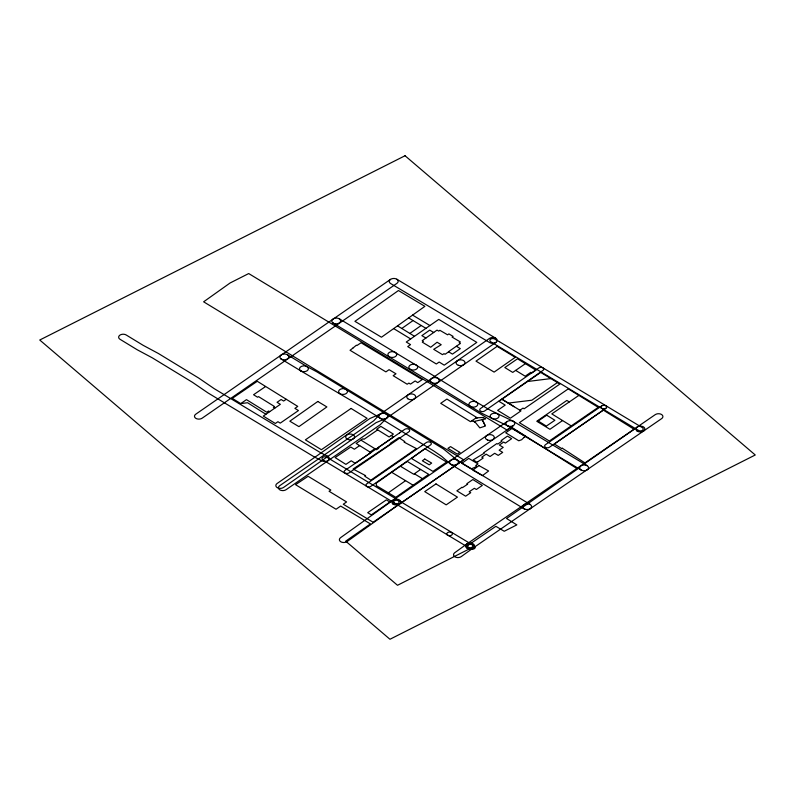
<?xml version="1.0" encoding="UTF-8"?>
<svg xmlns="http://www.w3.org/2000/svg" width="795" height="795" viewBox="0 0 795 795"><rect width="100%" height="100%" fill="white"/><g stroke="black" fill="none" stroke-linecap="round" stroke-linejoin="round"><path stroke-width="1.19" d="M379.404 414.801L373.64 420.873L279.681 485.725A4.462 2.912 -1.5 0 0 279.81 489.839A4.462 2.912 -1.5 0 0 286.121 489.67L380.278 424.689L387.085 417.653M476.722 417.494L470.521 421.678L440.718 403.323L446.899 399.07L476.722 417.494L476.314 417.842L482.734 417.504L485.198 418.538L485.556 418.915L474.506 421.34L479.812 427.869L485.377 426.041L482.287 419.76L484.89 424.967M466.725 544.068L454.72 552.734A4.462 2.912 -1.5 0 0 454.949 556.848A4.462 2.912 -1.5 0 0 461.259 556.599L473.383 547.854M448.638 351.817L445.081 354.292L443.998 353.636L442.497 354.669L433.702 349.323L441.205 344.712L437.081 342.238L430.711 347.236L422.294 342.158L423.407 341.363L422.224 340.658L437.021 330.114L438.721 331.098L439.834 330.293L447.605 334.814L448.867 333.91L453.1 336.384L452.107 337.1L460.315 341.92L459.182 342.734L460.414 343.45L448.479 351.728L452.454 354.113L460.305 348.608L456.39 346.292M397.53 325.851L424.888 306.343L398.444 290.533L354.918 321.329L381.461 337.219L397.53 325.851L414.493 336.285L438.77 319.391L476.801 342.387L444.236 365.173L439.158 362.033L436.336 363.991L407.716 346.59L410.538 344.632L406.275 342.029L414.493 336.285M637.153 427.074L466.923 543.929M643.652 430.979L530.384 508.621M400.372 466.208L407.219 461.398L428.704 474.337L395.821 497.302L376.363 485.656L376.224 483.171L400.372 466.208L413.748 474.247L420.585 469.438M388.298 492.84L405.569 480.667L413.072 485.189M401.783 328.474L413.052 320.564L425.951 328.345M409.872 333.423L421.201 325.483M286.15 399.309L283.626 401.048L281.102 399.507L277.058 402.31L280.367 404.327L263.274 416.083L275.338 423.477L277.912 421.698L280.257 423.129L298.453 410.548L294.905 408.372L297.747 406.404L257.282 381.292L232.289 398.365L240.756 403.612L246.47 399.637L266.762 412.237L268.571 410.995L269.674 411.691M315.327 456.936L277.077 483.519A4.462 2.912 -1.5 0 0 277.207 487.633A4.462 2.912 -1.5 0 0 283.527 487.454L376.005 422.682L385.654 418.647M457.314 360.761L489.472 338.432A4.462 2.912 -1.5 0 1 495.712 338.213A4.462 2.912 -1.5 0 1 496.04 342.277A4.462 2.912 -1.5 0 1 489.809 342.665L390.653 283.547A4.462 2.912 -1.5 0 1 390.484 279.413A4.462 2.912 -1.5 0 1 396.814 279.234A4.462 2.912 -1.5 0 1 396.904 283.368L202.168 418.17A4.462 2.912 -1.5 0 1 195.848 418.349A4.462 2.912 -1.5 0 1 195.719 414.235L390.524 279.383M578.81 395.443L551.8 413.897L571.237 425.901L598.267 407.338L568.246 388.884L519.393 422.692L549.345 441.016L571.237 425.901M315.337 456.936L369.894 418.498L380.835 413.807M495.911 342.377L386.45 418.21M391.289 435.521L393.376 434.08L380.845 426.378L376.681 429.25L389.162 436.972L391.289 435.521L393.634 436.962L377.903 447.794L378.668 448.271L376.552 449.722L360.96 440.132M514.176 406.722L501.913 399.199L520.973 410.886L510.4 418.19L497.64 410.359L505.193 405.122L498.922 401.306L540.729 372.418L559.859 384.074L524.134 408.799L522.991 408.103L519.91 410.23M557.384 382.584L531.825 400.223L508.234 403.095M393.108 500.105L340.608 537.649A4.462 2.912 -1.5 0 0 340.787 541.763A4.462 2.912 -1.5 0 0 347.097 541.554L397.202 505.66L513.471 425.534M562.542 420.555L549.921 429.3L536.774 421.261L566.855 400.432L569.29 401.932M377.685 429.866L363.981 439.307L363.017 438.711L356.15 443.441L370.947 452.603L355.146 463.266L351.241 460.792L345.904 464.379L335.092 457.562L350.774 447.029L354.361 449.235L359.658 445.597M370.082 452.017L374.892 448.698M515.667 370.391L525.416 363.663L535.85 370.132L531.825 372.925L530.822 372.318L525.187 376.214L515.667 370.391L512.735 372.408L504.825 367.548L517.505 358.803L525.416 363.663M601.785 405.838L545.43 444.713A2.832 1.848 -1.5 0 0 545.499 447.317A2.832 1.848 -1.5 0 0 549.504 447.207L605.85 408.342M457.324 360.751L380.04 414.245M265.441 386.618L253.565 394.737L257.56 397.232L258.494 396.596L274.533 406.553L273.371 407.338L274.772 408.203M530.344 508.641L473.174 547.994M507.19 421.489L393.217 500.025M637.282 426.995L655.199 414.672A4.462 2.912 -1.5 0 1 661.519 414.473A4.462 2.912 -1.5 0 1 661.669 418.597L643.533 431.059M240.756 403.612L247.553 402.727L265.908 414.265M527.632 381.491L550.846 378.589M482.237 417.524L482.972 417.564M476.294 417.782L477.586 417.892M473.363 421.32L475.062 421.926L471.852 420.764M512.765 421.032L490.177 410.18L476.434 402.091M507.896 425.991L482.048 413.43L431.476 382.455M512.954 421.111L587.117 465.651M507.707 425.911L581.165 470.074M306.741 366.465L316.599 371.702L386.33 414.076M301.136 371.086L360.841 406.235L433.931 451.083L441.573 456.3L450.348 463.952M495.573 338.133L396.775 279.214M339.127 318.686L437.995 378.37M333.284 323.177L431.556 382.504M499.419 341.701L494.56 338.988A2.832 1.848 -1.5 0 0 490.565 339.217A2.832 1.848 -1.5 0 0 490.823 341.82L638.465 430.403A2.832 1.848 -1.5 0 0 642.469 430.264A2.832 1.848 -1.5 0 0 642.35 427.65L499.429 341.701M530.096 504.418L457.443 460.305M524.213 508.889L450.526 464.101M471.932 544.555L326.616 457.125A2.832 1.848 -1.5 0 0 322.641 457.463A2.832 1.848 -1.5 0 0 323.068 460.047L468.175 547.367M306.989 366.604L287.482 354.789M300.878 370.947L281.142 358.992M412.545 315.078L429.956 325.562M408.6 317.891L413.052 320.564M425.921 338.074L421.887 335.639L429.737 330.124L433.712 332.519M414.384 473.79L422.483 478.679M391.687 472.3L405.569 480.667M476.444 402.101L438.075 378.43M393.684 328.603L410.697 338.938M386.36 414.096L443.481 448.956L457.612 460.454M472.021 544.605L474.337 546.046A2.832 1.848 -1.5 0 1 474.396 548.649A2.832 1.848 -1.5 0 1 470.392 548.749L468.076 547.308M476.125 465.304L476.036 466.794L471.236 468.891L461.816 463.306L468.712 458.397L478.043 463.942L476.125 465.304M523.935 437.498L521.649 439.734L518.777 440.788L505.7 432.778L512.258 428.237L525.555 436.375L523.935 437.498M352.861 348.121L350.048 350.277L385.893 371.881L389.063 369.675L395.98 373.799L393.177 375.697L407.179 384.233L408.868 383.071L410.498 384.104L415.169 380.944L417.733 382.643L422.175 379.583L361.089 342.774L356.875 345.557L356.329 345.249L352.861 348.121M478.928 465.572L472.806 470.173L482.495 475.599L488.617 470.988L478.928 465.572M562.333 448.251L561.817 448.638L554.324 444.017L603.335 410.111L634.152 429.28L585.319 463.167L562.333 448.251M477.994 461.666L477.149 462.302L473.164 459.917L484.384 453.051L483.777 452.683L496.875 443.54L497.779 444.087L502.033 441.096L501.138 440.569L507.429 436.127L511.642 438.661L505.382 443.093L503.642 442.07L499.379 445.061L503.205 447.386L499.151 450.209L502.688 452.375L498.227 455.396L494.669 453.289L490.068 456.509L486.182 454.154L481.78 457.155L483.211 458.009L477.994 461.666M511.115 426.975L506.962 430.016L248.706 273.559L230.123 282.96L203.629 301.812L463.704 459.818L373.094 522.236L343.271 504.229L346.58 501.943L329.08 491.26L330.809 490.058L308.112 476.284L295.541 484.672L336.056 509.247L340.658 506.067L370.46 523.925L345.686 541.166L397.51 585.289L469.666 548.759L466.109 546.642L495.871 526.31L504.229 531.269L516.839 524.889L506.544 518.499L577.637 469L511.115 426.975M424.878 448.638L411.442 458.427L432.927 471.385L446.611 462.084L424.878 448.638M416.411 448.609L370.887 480.17L364.796 476.205L365.611 475.629L353.099 469.03L390.792 443.849L390.206 443.421L398.832 437.677L404.814 441.593L404.089 442.109L416.411 448.609M424.769 459.053L422.354 460.792L429.24 464.827L431.655 463.088L424.769 459.053M317.801 401.475L289.837 421.181L298.92 426.627L326.874 406.931L317.801 401.475M497.123 346.362L475.996 361.139L494.122 372.11L515.249 357.333L497.123 346.362M421.847 445.637L366.704 483.867A2.832 1.848 -1.5 0 0 366.773 486.48A2.832 1.848 -1.5 0 0 370.778 486.371L430.522 444.962A2.832 1.848 -1.5 0 0 430.463 442.358A2.832 1.848 -1.5 0 0 426.458 442.457L421.857 445.637M490.684 401.445L480.518 408.511A2.832 1.848 -1.5 0 0 480.607 411.124A2.832 1.848 -1.5 0 0 484.602 411.005L542.935 370.43A2.832 1.848 -1.5 0 0 542.856 367.827L542.846 367.817A2.832 1.848 -1.5 0 0 538.851 367.936L490.694 401.435M389.888 502.023L371.315 514.892L367.707 512.686L386.37 499.866L389.888 502.023M461.895 487.355L456.877 490.823L465.641 496.199L470.729 492.681L469.199 491.747L474.386 488.289L476.334 489.501L482.297 485.437L472.866 479.534L466.844 483.688L467.659 484.185L462.422 487.683L461.895 487.355M459.818 452.395L457.294 454.134L447.913 448.36L450.556 446.611L459.818 452.395M351.062 408.441L305.379 439.844L321.389 449.712L367.071 418.309L351.062 408.441M399.597 432.878L344.98 470.382A2.832 1.848 -1.5 0 0 345.03 472.985A2.832 1.848 -1.5 0 0 349.035 472.886L408.868 431.824A2.832 1.848 -1.5 0 0 408.829 429.221A2.832 1.848 -1.5 0 0 404.834 429.31L399.597 432.868M435.988 483.897L424.739 491.618L446.184 504.855L457.423 497.133L435.988 483.897M546.702 415.199L538.175 421.022L546.344 426.09L554.88 420.267L546.702 415.199M405.043 155.74L39.75 340.012L389.957 639.26L755.25 454.988L405.043 155.74M327.649 456.28L320.206 452.474L214.223 388.666L198.81 378.122L158.374 353.477L143.16 345.328L126.176 334.973A4.462 2.912 -1.5 0 0 119.866 335.172A4.462 2.912 -1.5 0 0 120.025 339.286L137.187 349.75L152.252 357.81L192.529 382.355L208.022 392.949L314.194 456.867L322.035 460.901A4.462 2.912 -1.5 0 0 328.315 460.365A4.462 2.912 -1.5 0 0 327.649 456.28M394.111 503.255A2.832 1.848 -1.5 0 0 398.951 502.708A2.832 1.848 -1.5 0 0 395.9 500.254A2.832 1.848 -1.5 0 0 394.111 503.255M447.426 535.065A2.832 1.848 -1.5 0 0 452.256 534.469A2.832 1.848 -1.5 0 0 449.145 532.054A2.832 1.848 -1.5 0 0 447.426 535.065M332.708 322.8A4.462 2.912 -1.5 0 0 340.359 321.935A4.462 2.912 -1.5 0 0 335.54 318.07A4.462 2.912 -1.5 0 0 332.708 322.8M280.834 358.764A4.462 2.912 -1.5 0 0 288.476 357.879A4.462 2.912 -1.5 0 0 283.636 354.023A4.462 2.912 -1.5 0 0 280.834 358.764M602.441 408.719A2.832 1.848 -1.5 0 0 606.645 407.02A2.832 1.848 -1.5 0 0 602.362 405.529A2.832 1.848 -1.5 0 0 602.441 408.719M407.726 398.692A4.462 2.912 -1.5 0 0 415.378 397.818A4.462 2.912 -1.5 0 0 410.538 393.952A4.462 2.912 -1.5 0 0 407.726 398.692M432.599 383.011A4.462 2.912 -1.5 0 0 439.238 380.338A4.462 2.912 -1.5 0 0 432.49 377.973A4.462 2.912 -1.5 0 0 432.599 383.011M581.741 470.352A4.462 2.912 -1.5 0 0 588.598 467.927A4.462 2.912 -1.5 0 0 582.079 465.314A4.462 2.912 -1.5 0 0 581.741 470.352M524.968 509.227A4.462 2.912 -1.5 0 0 531.617 506.554A4.462 2.912 -1.5 0 0 524.879 504.189A4.462 2.912 -1.5 0 0 524.968 509.227M487.673 440.092A4.462 2.912 -1.5 0 0 494.311 437.399A4.462 2.912 -1.5 0 0 487.554 435.054A4.462 2.912 -1.5 0 0 487.673 440.092M508.084 426.06A4.462 2.912 -1.5 0 0 514.792 423.457A4.462 2.912 -1.5 0 0 508.114 421.022A4.462 2.912 -1.5 0 0 508.084 426.06M467.917 547.198A2.832 1.848 -1.5 0 0 472.727 546.523A2.832 1.848 -1.5 0 0 469.517 544.158A2.832 1.848 -1.5 0 0 467.917 547.198M491.419 418.21A4.462 2.912 -1.5 0 0 498.902 416.838A4.462 2.912 -1.5 0 0 493.486 413.311A4.462 2.912 -1.5 0 0 491.419 418.21M469.905 406.146A4.462 2.912 -1.5 0 0 477.537 405.241A4.462 2.912 -1.5 0 0 472.667 401.396A4.462 2.912 -1.5 0 0 469.905 406.146M409.813 369.029A4.462 2.912 -1.5 0 0 417.445 368.115A4.462 2.912 -1.5 0 0 412.565 364.279A4.462 2.912 -1.5 0 0 409.813 369.029M388.844 356.438A4.462 2.912 -1.5 0 0 396.486 355.514A4.462 2.912 -1.5 0 0 391.597 351.678A4.462 2.912 -1.5 0 0 388.844 356.438M300.48 370.669A4.462 2.912 -1.5 0 0 308.112 369.735A4.462 2.912 -1.5 0 0 303.213 365.909A4.462 2.912 -1.5 0 0 300.48 370.669M339.594 393.436A4.462 2.912 -1.5 0 0 347.226 392.511A4.462 2.912 -1.5 0 0 342.337 388.675A4.462 2.912 -1.5 0 0 339.594 393.436M466.665 547.914A4.462 2.912 -1.5 0 0 474.267 546.861A4.462 2.912 -1.5 0 0 469.219 543.114A4.462 2.912 -1.5 0 0 466.665 547.914M392.829 503.941A4.462 2.912 -1.5 0 0 400.471 503.076A4.462 2.912 -1.5 0 0 395.662 499.2A4.462 2.912 -1.5 0 0 392.829 503.941M451.798 464.777A4.462 2.912 -1.5 0 0 458.447 462.094A4.462 2.912 -1.5 0 0 451.699 459.729A4.462 2.912 -1.5 0 0 451.798 464.777M346.68 438.81A4.462 2.912 -1.5 0 0 354.322 437.936A4.462 2.912 -1.5 0 0 349.492 434.07A4.462 2.912 -1.5 0 0 346.68 438.81M380.487 418.558A4.462 2.912 -1.5 0 0 387.662 416.57A4.462 2.912 -1.5 0 0 381.58 413.549A4.462 2.912 -1.5 0 0 380.487 418.558M458.357 365.303A4.462 2.912 -1.5 0 0 464.996 362.619A4.462 2.912 -1.5 0 0 458.238 360.264A4.462 2.912 -1.5 0 0 458.357 365.303M636.944 430.92A4.462 2.912 -1.5 0 0 644.576 429.996A4.462 2.912 -1.5 0 0 639.697 426.16A4.462 2.912 -1.5 0 0 636.944 430.92"/></g></svg>
